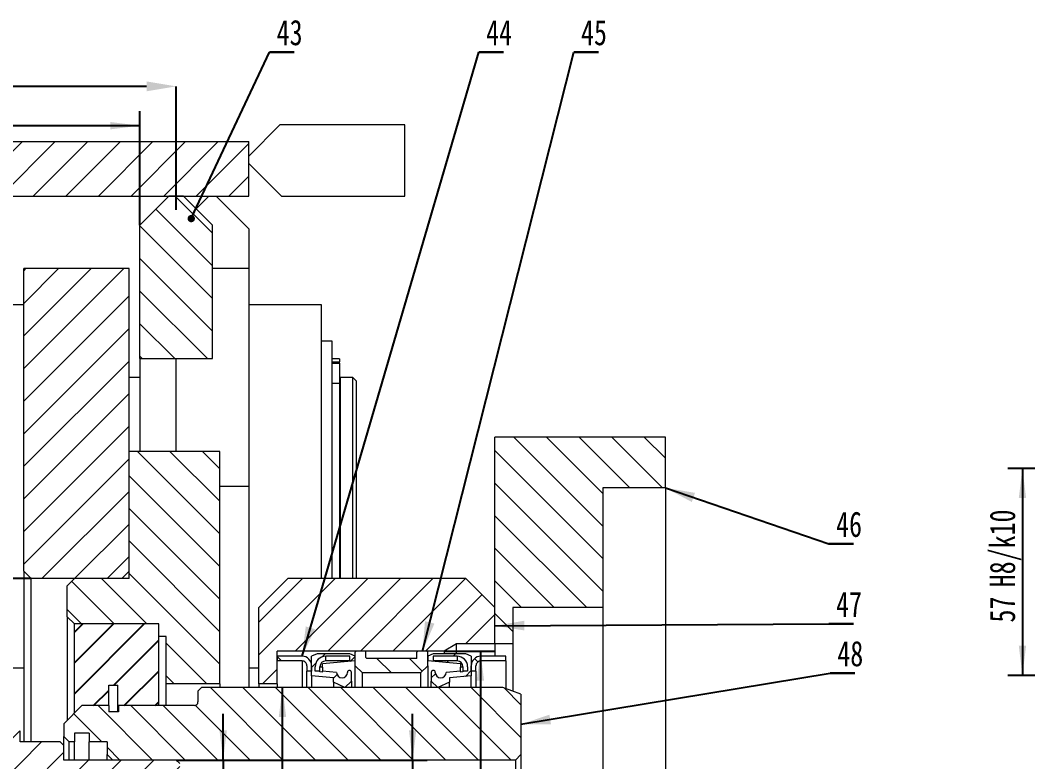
# Model space of a CAD drawing. Header units: millimetres. Extents: x 0 to 1189, y 0 to 841.
# Drawn here: x 727 to 865.9, y 381.5 to 483.7 of the extents above; entities that cross this region are included whole.
import ezdxf

# ---------------------------------------------------------------- set-up
doc = ezdxf.new("R2010")
doc.units = ezdxf.units.MM
doc.header["$PDSIZE"] = -1
doc.layers.add('10', color=7, linetype='Continuous')
doc.styles.add('SLDTEXTSTYLE0', font='hyswlongfangsong.ttf')
doc.styles.get("Standard").update_dxf_attribs({"font": 'hyswlongfangsong.ttf'})
doc.dimstyles.new('SLDDIMSTYLE0', dxfattribs={"dimtxt": 3.5, "dimasz": 4.08, "dimexe": 0, "dimexo": 0.0625, "dimgap": 0.875, "dimtad": 2, "dimlfac": 2, "dimrnd": 1e-09, "dimzin": 12, "dimdsep": 46, "dimtxsty": 'SLDTEXTSTYLE0', "dimsah": 1, "dimcen": 0.09, "dimadec": 0, "dimazin": 3, "dimtfac": 1, "dimtofl": 0, "dimtmove": 0, "dimatfit": 3, "dimfxl": 1, "dimfrac": 2, "dimtolj": 1, "dimtzin": 12, "dimarcsym": 0})
doc.dimstyles.new('SLDDIMSTYLE3', dxfattribs={"dimtxt": 0.18, "dimasz": 4.08, "dimexe": 0, "dimexo": 0.0625, "dimgap": 0, "dimtad": 0, "dimtih": 1, "dimtoh": 1, "dimdec": 0, "dimrnd": 1e-09, "dimzin": 0, "dimdsep": 46, "dimtxsty": 'Standard', "dimsah": 1, "dimcen": 0.09, "dimadec": 0, "dimazin": 0, "dimtfac": 4.08, "dimtdec": 0, "dimtofl": 0, "dimtmove": 0, "dimatfit": 3, "dimfxl": 1, "dimfrac": 2, "dimtolj": 1, "dimtzin": 0, "dimarcsym": 0})
doc.dimstyles.new('SLDDIMSTYLE4', dxfattribs={"dimtxt": 0.18, "dimasz": 1.016, "dimexe": 0, "dimexo": 0.0625, "dimgap": 0, "dimtad": 0, "dimtih": 1, "dimtoh": 1, "dimdec": 0, "dimrnd": 1e-09, "dimzin": 0, "dimdsep": 46, "dimtxsty": 'Standard', "dimblk1": 'DOT', "dimblk2": 'DOT', "dimsah": 1, "dimcen": 0.09, "dimadec": 0, "dimazin": 0, "dimtfac": 1.016, "dimtdec": 0, "dimtofl": 0, "dimtmove": 0, "dimatfit": 3, "dimldrblk": 'DOT', "dimfxl": 1, "dimfrac": 2, "dimtolj": 1, "dimtzin": 0, "dimarcsym": 0})
doc.dimstyles.new('SLDDIMSTYLE6', dxfattribs={"dimtxt": 3.5, "dimasz": 4.08, "dimexe": 0, "dimexo": 0.0625, "dimgap": 0.875, "dimtad": 2, "dimlfac": 2, "dimrnd": 1e-09, "dimzin": 12, "dimdsep": 46, "dimtxsty": 'SLDTEXTSTYLE0', "dimsah": 1, "dimcen": 0.09, "dimadec": 0, "dimazin": 3, "dimtfac": 1, "dimtmove": 0, "dimatfit": 0, "dimfxl": 1, "dimfrac": 2, "dimtolj": 1, "dimarcsym": 0})
doc.dimstyles.new('SLDDIMSTYLE8', dxfattribs={"dimtxt": 3.5, "dimasz": 4.08, "dimexe": 0, "dimexo": 0.0625, "dimgap": 0.875, "dimtad": 2, "dimlfac": 2, "dimrnd": 1e-09, "dimzin": 12, "dimdsep": 46, "dimtxsty": 'SLDTEXTSTYLE0', "dimsah": 1, "dimcen": 0.09, "dimadec": 0, "dimazin": 3, "dimtfac": 1, "dimtofl": 0, "dimtmove": 0, "dimatfit": 3, "dimfxl": 1, "dimfrac": 2, "dimtolj": 1, "dimarcsym": 0})
doc.dimstyles.new('SLDDIMSTYLE9', dxfattribs={"dimtxt": 3.5, "dimasz": 4.08, "dimexe": 0, "dimexo": 0.0625, "dimgap": 0.875, "dimtad": 2, "dimlfac": 2, "dimrnd": 1e-09, "dimzin": 12, "dimdsep": 46, "dimtxsty": 'SLDTEXTSTYLE0', "dimsah": 1, "dimcen": 0.09, "dimadec": 0, "dimazin": 3, "dimtfac": 1, "dimtmove": 0, "dimatfit": 0, "dimfxl": 1, "dimfrac": 2, "dimtolj": 1, "dimarcsym": 0})

# ---------------------------------------------------------------- blocks, each defined once
blk = doc.blocks.new('_D_34')
at = {"layer": '10'}
for p, q in [((686.54, 455.44), (686.54, 471.14)), ((743.54, 455.44), (743.54, 471.14)), ((743.54, 469.14), (686.54, 469.14))]:
    blk.add_line(p, q, dxfattribs=at)
for points in [[(686.54, 469.14), (690.62, 468.63), (690.62, 469.65)], [(743.54, 469.14), (739.46, 469.65), (739.46, 468.63)]]:
    blk.add_solid(points, dxfattribs=at)
at = {"layer": '10', "insert": (713.15, 473.65), "char_height": 3.5, "attachment_point": 1, "style": 'SLDTEXTSTYLE0'}
blk.add_mtext('114', dxfattribs=at)
blk = doc.blocks.new('_D_35')
at = {"layer": '10', "color": 0, "lineweight": -2}
for p, q in [((681.54, 458.25), (681.54, 474.56)), ((744.46, 474.56), (685.62, 474.56)), ((748.54, 457.55), (748.54, 474.56))]:
    blk.add_line(p, q, dxfattribs=at)
at = {"layer": '10', "color": 0}
for points in [[(685.62, 475.24), (685.62, 473.88), (681.54, 474.56)], [(744.46, 475.24), (744.46, 473.88), (748.54, 474.56)]]:
    blk.add_solid(points, dxfattribs=at)
at = {"layer": 'Defpoints', "color": 0}
for p in [(681.54, 474.56), (681.54, 458.19), (748.54, 457.49)]:
    blk.add_point(p, dxfattribs=at)
at = {"layer": '10', "color": 0, "insert": (715.46, 478.93), "char_height": 3.5, "attachment_point": 2, "style": 'SLDTEXTSTYLE0'}
blk.add_mtext('\\A1;134', dxfattribs=at)
blk = doc.blocks.new('_D_38')
at = {"layer": '10'}
for p, q in [((785.44, 396.74), (792.45, 396.74)), ((790.45, 396.74), (790.45, 341.74)), ((785.44, 341.74), (792.45, 341.74))]:
    blk.add_line(p, q, dxfattribs=at)
for points in [[(790.45, 396.74), (789.94, 392.66), (790.96, 392.66)], [(790.45, 341.74), (790.96, 345.82), (789.94, 345.82)]]:
    blk.add_solid(points, dxfattribs=at)
at = {"layer": '10', "char_height": 3.5, "attachment_point": 1, "rotation": 90, "style": 'SLDTEXTSTYLE0'}
for s, insert in [(' H6/h7', (785.94, 368.34)), ('110', (785.94, 363.73)), ('%%c', (785.93, 359.62))]:
    blk.add_mtext(s, dxfattribs=dict(at, insert=insert))
blk = doc.blocks.new('_D_39')
at = {"layer": '10'}
blk.add_line((763.18, 346.74), (763.18, 391.74), dxfattribs=at)
for points in [[(763.18, 391.74), (762.67, 387.66), (763.69, 387.66)], [(763.18, 346.74), (763.69, 350.82), (762.67, 350.82)]]:
    blk.add_solid(points, dxfattribs=at)
at = {"layer": '10', "char_height": 3.5, "attachment_point": 1, "rotation": 90, "style": 'SLDTEXTSTYLE0'}
for s, insert in [(' h6/h7', (758.67, 368.06)), ('90', (758.67, 364.99)), ('%%c', (758.65, 360.88))]:
    blk.add_mtext(s, dxfattribs=dict(at, insert=insert))
blk = doc.blocks.new('_D_40')
at = {"layer": '10'}
for p, q in [((728.54, 406.74), (649.87, 406.74)), ((651.87, 406.74), (651.87, 331.74)), ((728.54, 331.74), (649.87, 331.74))]:
    blk.add_line(p, q, dxfattribs=at)
for points in [[(651.87, 406.74), (651.36, 402.66), (652.38, 402.66)], [(651.87, 331.74), (652.38, 335.82), (651.36, 335.82)]]:
    blk.add_solid(points, dxfattribs=at)
at = {"layer": '10', "char_height": 3.5, "attachment_point": 1, "rotation": 90, "style": 'SLDTEXTSTYLE0'}
for s, insert in [(' H7/m6', (647.36, 368.4)), ('150', (647.36, 363.79)), ('%%c', (647.34, 359.68))]:
    blk.add_mtext(s, dxfattribs=dict(at, insert=insert))
blk = doc.blocks.new('_D_41')
at = {"layer": '10'}
for p, q in [((781.11, 381.74), (781.11, 388.09)), ((748.54, 381.74), (783.11, 381.74)), ((781.11, 381.74), (781.11, 356.74)), ((748.54, 356.74), (783.11, 356.74)), ((781.11, 356.74), (781.11, 350.39))]:
    blk.add_line(p, q, dxfattribs=at)
for points in [[(781.11, 381.74), (781.62, 385.82), (780.61, 385.82)], [(781.11, 356.74), (780.61, 352.66), (781.62, 352.66)]]:
    blk.add_solid(points, dxfattribs=at)
at = {"layer": '10', "char_height": 3.5, "attachment_point": 1, "rotation": 90, "style": 'SLDTEXTSTYLE0'}
for s, insert in [(' H5/h6', (776.6, 367.57)), ('50', (776.6, 364.5)), ('%%c', (776.59, 360.38))]:
    blk.add_mtext(s, dxfattribs=dict(at, insert=insert))
blk = doc.blocks.new('_D_42')
at = {"layer": '10'}
for p, q in [((755.01, 381.74), (755.01, 388.09)), ((755.01, 381.74), (755.01, 356.74)), ((748.54, 356.74), (757.01, 356.74)), ((755.01, 356.74), (755.01, 350.39))]:
    blk.add_line(p, q, dxfattribs=at)
for points in [[(755.01, 381.74), (755.52, 385.82), (754.5, 385.82)], [(755.01, 356.74), (754.5, 352.66), (755.52, 352.66)]]:
    blk.add_solid(points, dxfattribs=at)
at = {"layer": '10', "char_height": 3.5, "attachment_point": 1, "rotation": 90, "style": 'SLDTEXTSTYLE0'}
for s, insert in [(' H5/h6', (750.5, 367.88)), ('50', (750.5, 364.8)), ('%%c', (750.48, 360.69))]:
    blk.add_mtext(s, dxfattribs=dict(at, insert=insert))
blk = doc.blocks.new('SW_NOTE_48')
at = {"layer": '10', "color": 0}
for p, q in [((0, 0), (3.4, 0)), ((3.4, 0), (0, 0)), ((0, 0), (3.4, 0)), ((3.4, 0), (0, 0)), ((0, 0), (3.4, 0)), ((3.4, 0), (0, 0))]:
    blk.add_line(p, q, dxfattribs=at)
at = {"layer": '10', "color": 0, "insert": (2.79, 4.44), "char_height": 3.5, "attachment_point": 2, "style": 'SLDTEXTSTYLE0'}
blk.add_mtext('43', dxfattribs=at)
blk = doc.blocks.new('_DOT')
at = {"color": 0, "linetype": 'ByBlock', "lineweight": -2}
blk.add_line((-0.5, 0), (-1, 0), dxfattribs=at)
at = {"color": 0, "linetype": 'ByBlock', "const_width": 0.5}
blk.add_lwpolyline([(-0.25, 0, 1), (0.25, 0, 1)], format="xyb", close=True, dxfattribs=at)
blk = doc.blocks.new('SW_NOTE_49')
at = {"layer": '10', "color": 0}
for p, q in [((0, 0), (3.4, 0)), ((3.4, 0), (0, 0)), ((0, 0), (3.4, 0)), ((3.4, 0), (0, 0)), ((0, 0), (3.4, 0)), ((3.4, 0), (0, 0))]:
    blk.add_line(p, q, dxfattribs=at)
at = {"layer": '10', "color": 0, "insert": (2.79, 4.44), "char_height": 3.5, "attachment_point": 2, "style": 'SLDTEXTSTYLE0'}
blk.add_mtext('46', dxfattribs=at)
blk = doc.blocks.new('SW_NOTE_50')
at = {"layer": '10', "color": 0}
for p, q in [((0, 0), (3.4, 0)), ((3.4, 0), (0, 0)), ((0, 0), (3.4, 0)), ((3.4, 0), (0, 0)), ((0, 0), (3.4, 0)), ((3.4, 0), (0, 0))]:
    blk.add_line(p, q, dxfattribs=at)
at = {"layer": '10', "color": 0, "insert": (2.79, 4.44), "char_height": 3.5, "attachment_point": 2, "style": 'SLDTEXTSTYLE0'}
blk.add_mtext('47', dxfattribs=at)
blk = doc.blocks.new('SW_NOTE_51')
at = {"layer": '10', "color": 0}
for p, q in [((0, 0), (3.4, 0)), ((3.4, 0), (0, 0)), ((0, 0), (3.4, 0)), ((3.4, 0), (0, 0)), ((0, 0), (3.4, 0)), ((3.4, 0), (0, 0))]:
    blk.add_line(p, q, dxfattribs=at)
at = {"layer": '10', "color": 0, "insert": (2.79, 4.44), "char_height": 3.5, "attachment_point": 2, "style": 'SLDTEXTSTYLE0'}
blk.add_mtext('48', dxfattribs=at)
blk = doc.blocks.new('SW_NOTE_57')
at = {"layer": '10', "color": 0}
for p, q in [((0, 0), (3.4, 0)), ((3.4, 0), (0, 0)), ((0, 0), (3.4, 0)), ((3.4, 0), (0, 0)), ((0, 0), (3.4, 0)), ((3.4, 0), (0, 0))]:
    blk.add_line(p, q, dxfattribs=at)
at = {"layer": '10', "color": 0, "insert": (2.79, 4.44), "char_height": 3.5, "attachment_point": 2, "style": 'SLDTEXTSTYLE0'}
blk.add_mtext('45', dxfattribs=at)
blk = doc.blocks.new('SW_NOTE_58')
at = {"layer": '10', "color": 0}
for p, q in [((0, 0), (3.4, 0)), ((3.4, 0), (0, 0)), ((0, 0), (3.4, 0)), ((3.4, 0), (0, 0)), ((0, 0), (3.4, 0)), ((3.4, 0), (0, 0))]:
    blk.add_line(p, q, dxfattribs=at)
at = {"layer": '10', "color": 0, "insert": (2.79, 4.44), "char_height": 3.5, "attachment_point": 2, "style": 'SLDTEXTSTYLE0'}
blk.add_mtext('44', dxfattribs=at)
blk = doc.blocks.new('_D_49')
at = {"layer": '10'}
for p, q in [((870.26, 421.91), (863.13, 421.91)), ((865.13, 421.91), (865.13, 393.41)), ((870.36, 393.41), (863.13, 393.41))]:
    blk.add_line(p, q, dxfattribs=at)
for points in [[(865.13, 421.91), (864.63, 417.83), (865.64, 417.83)], [(865.13, 393.41), (865.64, 397.49), (864.63, 397.49)]]:
    blk.add_solid(points, dxfattribs=at)
at = {"layer": '10', "char_height": 3.5, "attachment_point": 1, "rotation": 90, "style": 'SLDTEXTSTYLE0'}
for s, insert in [(' H8/k10', (860.62, 403.76)), ('57', (860.62, 400.69))]:
    blk.add_mtext(s, dxfattribs=dict(at, insert=insert))

msp = doc.modelspace()

# ---------------------------------------------------------------- hatches: boundary and pattern name
at = {"linetype": 'Continuous', "lineweight": 0}
h = msp.add_hatch(dxfattribs=at)
h.set_pattern_fill('ANSI31', style=0)
h.paths.add_polyline_path([(671.5391, 466.9445), (671.5391, 459.4445), (758.5391, 459.4445), (758.5391, 466.9445)], flags=0)
h = msp.add_hatch(dxfattribs=at)
h.set_pattern_fill('ANSI31', angle=90, style=0)
h.paths.add_polyline_path([(753.5391, 455.4445), (749.5391, 459.4445), (747.5391, 459.4445), (743.5391, 455.4445), (743.5391, 437.0445), (753.5391, 437.0445)], flags=0)
h = msp.add_hatch(dxfattribs=at)
h.set_pattern_fill('ANSI31', style=0)
h.paths.add_polyline_path([(727.5391, 407.7443), (728.5389, 406.7445), (741.0392, 406.7445), (742.0391, 407.7443), (742.0391, 449.4445), (727.5391, 449.4445)], flags=0)
h = msp.add_hatch(dxfattribs=at)
h.set_pattern_fill('ANSI31', angle=90, style=0)
h.paths.add_polyline_path([(807.3391, 402.7445), (807.3391, 419.2445), (815.9391, 419.2445), (815.9391, 426.2445), (792.4391, 426.2445), (792.4391, 397.7445), (794.9391, 397.7445), (794.9391, 402.7445)], flags=0)
h = msp.add_hatch(dxfattribs=at)
h.set_pattern_fill('ANSI31', angle=90, style=0)
h.paths.add_polyline_path([(733.5391, 401.4945), (734.5391, 400.4945), (746.1391, 400.4945), (746.1391, 398.7445), (747.1391, 398.7445), (747.1391, 392.2445), (754.5391, 392.2445), (754.5391, 424.2445), (742.0391, 424.2445), (742.0391, 406.7445), (734.5391, 406.7445), (733.5391, 405.7445)], flags=0)
h = msp.add_hatch(dxfattribs=at)
h.set_pattern_fill('ANSI31', style=0)
h.paths.add_polyline_path([(762.4391, 396.7445), (785.4391, 396.7445), (787.1711, 397.7445), (792.4391, 397.7445), (792.4391, 402.7445), (788.4391, 406.7445), (763.9391, 406.7445), (759.9391, 402.7445), (759.9391, 392.2445), (762.4391, 392.2445)], flags=0)
h = msp.add_hatch()
h.set_pattern_fill('_USER', color=256, scale=3, angle=45, style=0, pattern_type=0)
h.set_pattern_definition([(45, (0, 0), (-2.12132, 2.12132), [])])
h.paths.add_polyline_path([(746.1391, 349.2445), (740.4891, 349.2445), (740.4891, 346.6195), (739.2391, 346.6195), (739.2391, 349.2445), (735.5391, 349.2445), (734.5391, 350.2445), (734.5391, 337.9945), (746.1391, 337.9945), (746.1391, 339.7445)])
h.paths.add_polyline_path([(746.1391, 398.7445), (746.1391, 400.4945), (734.5391, 400.4945), (734.5391, 388.2445), (735.5391, 389.2445), (739.2391, 389.2445), (739.2391, 392.0539), (740.4891, 392.0539), (740.4891, 389.2445), (746.1391, 389.2445)])
h = msp.add_hatch(dxfattribs=at)
h.set_pattern_fill('ANSI31', angle=90, style=0)
edge = h.paths.add_edge_path(flags=0)
edge.add_arc((765.8891, 394.7445), 0.65, -0.000049, 90, ccw=False)
edge.add_line((766.5391, 394.7445), (766.5391, 393.9945))
edge.add_line((766.5391, 393.9945), (767.1891, 393.9945))
edge.add_line((767.1891, 393.9945), (767.1891, 394.7445))
edge.add_arc((765.8891, 394.7445), 1.3, 0, 90)
edge.add_line((765.8891, 396.0445), (762.4391, 396.0445))
edge.add_line((762.4391, 396.0445), (762.4391, 395.3945))
edge.add_line((762.4391, 395.3945), (765.8891, 395.3945))
h = msp.add_hatch(dxfattribs=at)
h.set_pattern_fill('ANSI31', style=0)
edge = h.paths.add_edge_path(flags=0)
edge.add_arc((769.1391, 394.5945), 1.45, 90, 180, ccw=False)
edge.add_line((769.1391, 396.0445), (772.4391, 396.0445))
edge.add_line((772.4391, 396.0445), (772.4391, 395.3945))
edge.add_line((772.4391, 395.3945), (769.1391, 395.3945))
edge.add_arc((769.1391, 394.5945), 0.8, 90, 180)
edge.add_line((768.3391, 394.5945), (768.3391, 394.5245))
edge.add_line((768.3391, 394.5245), (768.6891, 394.5551))
edge.add_line((768.6891, 394.5551), (768.6891, 395.0008))
edge.add_line((768.6891, 395.0008), (773.1891, 395.3945))
edge.add_line((773.1891, 395.3945), (773.1891, 396.0445))
edge.add_line((773.1891, 396.0445), (772.4391, 396.3942))
edge.add_line((772.4391, 396.3942), (767.9391, 396.3942))
edge.add_line((767.9391, 396.3942), (767.1891, 396.0445))
edge.add_line((767.1891, 396.0445), (767.1891, 393.3364))
edge.add_line((767.1891, 393.3364), (770.1891, 393.0739))
edge.add_line((770.1891, 393.0739), (770.1891, 392.47))
edge.add_line((770.1891, 392.47), (771.7891, 391.7239))
edge.add_line((771.7891, 391.7239), (772.6891, 392.6239))
edge.add_line((772.6891, 392.6239), (772.6891, 393.8239))
edge.add_arc((772.4141, 393.8239), 0.275, 0, 180)
edge.add_arc((771.3891, 393.8239), 0.75, 180, 360, ccw=False)
edge.add_line((770.6391, 393.8239), (768.6891, 393.9945))
edge.add_line((768.6891, 393.9945), (768.6891, 393.8439))
edge.add_line((768.6891, 393.8439), (768.3391, 393.8745))
edge.add_line((768.3391, 393.8745), (768.3391, 393.9945))
edge.add_line((768.3391, 393.9945), (767.6891, 393.9945))
edge.add_line((767.6891, 393.9945), (767.6891, 394.5945))
h = msp.add_hatch(dxfattribs=at)
h.set_pattern_fill('ANSI31', angle=90, style=0)
h.paths.add_polyline_path([(781.6891, 396.6195), (781.6891, 395.7445), (774.8141, 395.7445), (774.6891, 395.8695), (774.6891, 396.7445), (773.3141, 396.7445), (773.1891, 396.6195), (773.1891, 394.7445), (774.1891, 393.7445), (782.1891, 393.7445), (783.1891, 394.7445), (783.1891, 396.6195), (783.0641, 396.7445), (781.8141, 396.7445)], flags=0)
h = msp.add_hatch(dxfattribs=at)
h.set_pattern_fill('ANSI31', style=0)
edge = h.paths.add_edge_path(flags=0)
edge.add_arc((787.2391, 394.5945), 1.45, 0, 90, ccw=False)
edge.add_line((788.6891, 394.5945), (788.6891, 393.9945))
edge.add_line((788.6891, 393.9945), (788.0391, 393.9945))
edge.add_line((788.0391, 393.9945), (788.0391, 393.8745))
edge.add_line((788.0391, 393.8745), (787.6891, 393.8439))
edge.add_line((787.6891, 393.8439), (787.6891, 393.9945))
edge.add_line((787.6891, 393.9945), (785.7391, 393.8239))
edge.add_arc((784.9891, 393.8239), 0.75, 180, 360, ccw=False)
edge.add_spline(control_points=[(784.2391, 393.8239), (784.2391, 393.8547), (784.2338, 393.8859), (784.2236, 393.9149), (784.2134, 393.944), (784.1981, 393.9716), (784.1788, 393.9957), (784.1596, 394.0197), (784.136, 394.0408), (784.1099, 394.0571), (784.0838, 394.0734), (784.0545, 394.0854), (784.0245, 394.0922), (783.9944, 394.0989), (783.9628, 394.1006), (783.9322, 394.097), (783.9017, 394.0935), (783.8713, 394.0846), (783.8436, 394.0711), (783.816, 394.0576), (783.7902, 394.0392), (783.7686, 394.0173), (783.7469, 393.9954), (783.7288, 393.9695), (783.7156, 393.9417), (783.7024, 393.9139), (783.6938, 393.8834), (783.6906, 393.8528), (783.6896, 393.8432), (783.6891, 393.8335), (783.6891, 393.8239)], knot_values=[0, 0, 0, 0, 0.00018467, 0.00018467, 0.00018467, 0.00036935, 0.00036935, 0.00036935, 0.00055402, 0.00055402, 0.00055402, 0.0007387, 0.0007387, 0.0007387, 0.00092337, 0.00092337, 0.00092337, 0.00110805, 0.00110805, 0.00110805, 0.00129272, 0.00129272, 0.00129272, 0.00147739, 0.00147739, 0.00147739, 0.00166207, 0.00166207, 0.00166207, 0.0017192, 0.0017192, 0.0017192, 0.0017192], weights=[1, 1, 1, 1, 1, 1, 1, 1, 1, 1, 1, 1, 1, 1, 1, 1, 1, 1, 1, 1, 1, 1, 1, 1, 1, 1, 1, 1, 1, 1, 1], degree=3, periodic=0)
edge.add_line((783.6891, 393.8239), (783.6891, 392.6239))
edge.add_line((783.6891, 392.6239), (784.5891, 391.7239))
edge.add_line((784.5891, 391.7239), (786.1891, 392.47))
edge.add_line((786.1891, 392.47), (786.1891, 393.0739))
edge.add_line((786.1891, 393.0739), (789.1891, 393.3364))
edge.add_line((789.1891, 393.3364), (789.1891, 396.0445))
edge.add_line((789.1891, 396.0445), (788.4391, 396.3942))
edge.add_line((788.4391, 396.3942), (783.9391, 396.3942))
edge.add_line((783.9391, 396.3942), (783.1891, 396.0445))
edge.add_line((783.1891, 396.0445), (783.1891, 395.3945))
edge.add_line((783.1891, 395.3945), (787.6891, 395.0008))
edge.add_line((787.6891, 395.0008), (787.6891, 394.5551))
edge.add_line((787.6891, 394.5551), (788.0391, 394.5245))
edge.add_line((788.0391, 394.5245), (788.0391, 394.5945))
edge.add_arc((787.2391, 394.5945), 0.8, 0, 90)
edge.add_line((787.2391, 395.3945), (783.9391, 395.3945))
edge.add_line((783.9391, 395.3945), (783.9391, 396.0445))
edge.add_line((783.9391, 396.0445), (787.2391, 396.0445))
h = msp.add_hatch(dxfattribs=at)
h.set_pattern_fill('ANSI31', angle=90, style=0)
edge = h.paths.add_edge_path(flags=0)
edge.add_line((789.1891, 393.9945), (789.8391, 393.9945))
edge.add_line((789.8391, 393.9945), (789.8391, 394.7445))
edge.add_arc((790.4891, 394.7445), 0.65, 90, 180.000177, ccw=False)
edge.add_line((790.4891, 395.3945), (793.9391, 395.3945))
edge.add_line((793.9391, 395.3945), (793.9391, 396.0445))
edge.add_line((793.9391, 396.0445), (790.4891, 396.0445))
edge.add_arc((790.4891, 394.7445), 1.3, 90, 180)
edge.add_line((789.1891, 394.7445), (789.1891, 393.9945))
h = msp.add_hatch(dxfattribs=at)
h.set_pattern_fill('ANSI31', style=0)
edge = h.paths.add_edge_path(flags=0)
edge.add_line((749.0391, 375.5695), (749.0391, 381.2445))
edge.add_line((749.0391, 381.2445), (748.5391, 381.7445))
edge.add_line((748.5391, 381.7445), (733.0391, 381.7445))
edge.add_line((733.0391, 381.7445), (733.0391, 383.7445))
edge.add_line((733.0391, 383.7445), (732.5391, 384.2445))
edge.add_line((732.5391, 384.2445), (727.0391, 384.2445))
edge.add_line((727.0391, 384.2445), (727.0391, 385.7445))
edge.add_arc((727.0391, 388.2445), 2.5, 179.999915, 270, ccw=False)
edge.add_line((724.5391, 388.2445), (724.5391, 392.3065))
edge.add_line((724.5391, 392.3065), (701.0391, 392.3065))
edge.add_line((701.0391, 392.3065), (701.0391, 390.9945))
edge.add_arc((700.5391, 390.9945), 0.5, 270, 359.99993, ccw=False)
edge.add_line((700.5391, 390.4945), (691.0391, 390.4945))
edge.add_line((691.0391, 390.4945), (690.5391, 389.9945))
edge.add_line((690.5391, 389.9945), (690.5391, 375.5695))
edge.add_line((690.5391, 375.5695), (691.0361, 374.7087))
edge.add_line((691.0361, 374.7087), (693.1391, 373.4945))
edge.add_line((693.1391, 373.4945), (696.5391, 373.4945))
edge.add_line((696.5391, 373.4945), (697.3303, 372.7032))
edge.add_line((697.3303, 372.7032), (710.3303, 372.7032))
edge.add_line((710.3303, 372.7032), (712.3272, 369.2445))
edge.add_line((712.3272, 369.2445), (710.3303, 365.7857))
edge.add_line((710.3303, 365.7857), (697.3303, 365.7857))
edge.add_line((697.3303, 365.7857), (696.5391, 364.9945))
edge.add_line((696.5391, 364.9945), (693.1391, 364.9945))
edge.add_line((693.1391, 364.9945), (691.0361, 363.7803))
edge.add_line((691.0361, 363.7803), (690.5391, 362.9195))
edge.add_line((690.5391, 362.9195), (690.5391, 348.4945))
edge.add_line((690.5391, 348.4945), (691.0391, 347.9945))
edge.add_line((691.0391, 347.9945), (700.5391, 347.9945))
edge.add_arc((700.5391, 347.4945), 0.5, 0, 90, ccw=False)
edge.add_line((701.0391, 347.4945), (701.0391, 346.1825))
edge.add_line((701.0391, 346.1825), (724.5391, 346.1825))
edge.add_line((724.5391, 346.1825), (724.5391, 350.2445))
edge.add_arc((727.0391, 350.2445), 2.5, 90, 180, ccw=False)
edge.add_line((727.0391, 352.7445), (727.0391, 354.2445))
edge.add_line((727.0391, 354.2445), (732.5391, 354.2445))
edge.add_line((732.5391, 354.2445), (733.0391, 354.7445))
edge.add_line((733.0391, 354.7445), (733.0391, 356.7445))
edge.add_line((733.0391, 356.7445), (748.5391, 356.7445))
edge.add_line((748.5391, 356.7445), (749.0391, 357.2445))
edge.add_line((749.0391, 357.2445), (749.0391, 362.9195))
edge.add_line((749.0391, 362.9195), (748.5421, 363.7803))
edge.add_line((748.5421, 363.7803), (746.4391, 364.9945))
edge.add_line((746.4391, 364.9945), (743.0391, 364.9945))
edge.add_line((743.0391, 364.9945), (742.2478, 365.7857))
edge.add_line((742.2478, 365.7857), (729.2478, 365.7857))
edge.add_line((729.2478, 365.7857), (727.2509, 369.2445))
edge.add_line((727.2509, 369.2445), (729.2478, 372.7032))
edge.add_line((729.2478, 372.7032), (742.2478, 372.7032))
edge.add_line((742.2478, 372.7032), (743.0391, 373.4945))
edge.add_line((743.0391, 373.4945), (746.4391, 373.4945))
edge.add_line((746.4391, 373.4945), (748.5421, 374.7087))
edge.add_line((748.5421, 374.7087), (749.0391, 375.5695))
h = msp.add_hatch(dxfattribs=at)
h.set_pattern_fill('ANSI31', angle=90, style=0)
edge = h.paths.add_edge_path(flags=0)
edge.add_line((739.2391, 388.3695), (739.2391, 389.2445))
edge.add_line((739.2391, 389.2445), (735.5391, 389.2445))
edge.add_line((735.5391, 389.2445), (733.0391, 386.7445))
edge.add_line((733.0391, 386.7445), (733.0391, 384.9945))
edge.add_line((733.0391, 384.9945), (733.7891, 384.2445))
edge.add_line((733.7891, 384.2445), (734.5391, 384.2445))
edge.add_line((734.5391, 384.2445), (734.5391, 385.4445))
edge.add_line((734.5391, 385.4445), (736.5391, 385.4445))
edge.add_line((736.5391, 385.4445), (736.5391, 384.2445))
edge.add_line((736.5391, 384.2445), (739.0391, 384.2445))
edge.add_line((739.0391, 384.2445), (739.0391, 382.4945))
edge.add_line((739.0391, 382.4945), (739.7891, 381.7445))
edge.add_line((739.7891, 381.7445), (795.2891, 381.7445))
edge.add_line((795.2891, 381.7445), (796.0391, 382.4945))
edge.add_line((796.0391, 382.4945), (796.0391, 390.8346))
edge.add_line((796.0391, 390.8346), (793.5391, 391.7445))
edge.add_line((793.5391, 391.7445), (752.0391, 391.7445))
edge.add_line((752.0391, 391.7445), (751.5391, 391.2445))
edge.add_line((751.5391, 391.2445), (751.5391, 389.7445))
edge.add_arc((751.0391, 389.7445), 0.5, 270, 359.99791, ccw=False)
edge.add_line((751.0391, 389.2445), (740.5891, 389.2445))
edge.add_line((740.5891, 389.2445), (740.5891, 388.3695))
edge.add_line((740.5891, 388.3695), (739.2391, 388.3695))

# ---------------------------------------------------------------- linework, layer by layer
at = {"color": 7, "linetype": 'Continuous', "lineweight": 15}
for p, q in [((758.5391, 464.9445), (762.8391, 469.2445)), ((780.0391, 469.2445), (762.8391, 469.2445)), ((780.0391, 459.4445), (780.0391, 469.2445)), ((671.5391, 466.9445), (758.5391, 466.9445)), ((758.5391, 459.4445), (758.5391, 466.9445)), ((758.5391, 463.9445), (763.0391, 459.4445)), ((671.5391, 459.4445), (758.5391, 459.4445)), ((747.5391, 459.4445), (743.5391, 455.4445)), ((749.5391, 459.4445), (747.5391, 459.4445)), ((753.5391, 455.4445), (749.5391, 459.4445)), ((753.0391, 459.4445), (751.2891, 457.6945)), ((754.0391, 459.4445), (758.5391, 454.9445)), ((763.0391, 459.4445), (780.0391, 459.4445)), ((743.5391, 437.0445), (743.5391, 455.4445)), ((753.5391, 437.0445), (753.5391, 455.4445)), ((758.5391, 454.9445), (758.5391, 449.4445)), ((727.5391, 407.7443), (727.5391, 449.4445)), ((742.0391, 449.4445), (727.5391, 449.4445)), ((742.0391, 407.7443), (742.0391, 449.4445)), ((758.5391, 449.4445), (753.5391, 449.4445)), ((758.5391, 449.4445), (758.5391, 419.4445)), ((727.5391, 444.4445), (702.5391, 444.4445)), ((768.5391, 444.4445), (758.5391, 444.4445)), ((768.5391, 406.7445), (768.5391, 444.4445)), ((770.0391, 439.4445), (768.5391, 439.4445)), ((770.0391, 406.7445), (770.0391, 439.4445)), ((743.5391, 437.0445), (753.5391, 437.0445)), ((743.5391, 437.0445), (743.5391, 424.2445)), ((748.5391, 424.2445), (748.5391, 437.0445)), ((771.0391, 437.0143), (770.0391, 437.0143)), ((770.0391, 436.5864), (771.0391, 436.5864)), ((770.0391, 436.4093), (771.0391, 436.4093)), ((771.0391, 437.0143), (771.0391, 436.5864)), ((771.0391, 436.4093), (771.0391, 436.5864)), ((771.0391, 436.4093), (771.0391, 433.6123)), ((743.5391, 434.4445), (742.0391, 434.4445)), ((771.0391, 433.6123), (770.0391, 433.6123)), ((771.1391, 433.6945), (771.0391, 433.6945)), ((771.0391, 433.6123), (771.0391, 406.7445)), ((772.889, 434.4445), (771.1391, 434.4445)), ((771.1391, 434.4445), (771.1391, 406.7445)), ((773.3891, 433.9444), (772.889, 434.4445)), ((772.889, 406.7445), (772.889, 434.4445)), ((773.3891, 406.7445), (773.3891, 433.9444)), ((815.9391, 426.2445), (792.4391, 426.2445)), ((792.4391, 397.7445), (792.4391, 426.2445)), ((815.9391, 419.2445), (815.9391, 426.2445)), ((754.5391, 424.2445), (742.0391, 424.2445)), ((742.0391, 406.7445), (742.0391, 424.2445)), ((754.5391, 392.2445), (754.5391, 424.2445)), ((758.5391, 419.4445), (758.5391, 391.7445)), ((815.9391, 419.2445), (807.3391, 419.2445)), ((807.3391, 419.2445), (807.3391, 402.7445)), ((815.9391, 419.2445), (815.9391, 319.2445)), ((728.5389, 406.7445), (727.5391, 407.7443)), ((727.5391, 407.7443), (727.5391, 384.2445)), ((742.0391, 407.7443), (741.0392, 406.7445)), ((728.5389, 384.2445), (728.5389, 406.7445)), ((741.0392, 406.7445), (728.5389, 406.7445)), ((734.5391, 406.7445), (733.5391, 405.7445)), ((733.5391, 401.4945), (733.5391, 405.7445)), ((742.0391, 406.7445), (734.5391, 406.7445)), ((763.9391, 406.7445), (759.9391, 402.7445)), ((788.4391, 406.7445), (763.9391, 406.7445)), ((792.4391, 402.7445), (788.4391, 406.7445)), ((759.9391, 392.2445), (759.9391, 402.7445)), ((792.4391, 397.7445), (792.4391, 402.7445)), ((807.3391, 402.7445), (794.9391, 402.7445)), ((794.9391, 402.7445), (794.9391, 397.7445)), ((807.3391, 402.7445), (807.3391, 335.7445)), ((734.5391, 400.4945), (733.5391, 401.4945)), ((733.5391, 401.4945), (733.5391, 387.2445)), ((734.5391, 388.2445), (734.5391, 400.4945)), ((746.1391, 400.4945), (734.5391, 400.4945)), ((746.1391, 398.7445), (746.1391, 400.4945)), ((746.1391, 389.2445), (746.1391, 398.7445)), ((747.1391, 398.7445), (746.1391, 398.7445)), ((747.1391, 392.2445), (747.1391, 398.7445)), ((787.1711, 397.7445), (785.4391, 396.7445)), ((787.1711, 396.3942), (787.1711, 397.7445)), ((792.4391, 397.7445), (787.1711, 397.7445)), ((794.9391, 397.7445), (792.4391, 397.7445)), ((792.4391, 397.7445), (792.4391, 396.0445)), ((794.9391, 397.7445), (794.9391, 391.2349)), ((785.4391, 396.7445), (762.4391, 396.7445)), ((762.4391, 392.2445), (762.4391, 396.7445)), ((765.8891, 396.0445), (762.4391, 396.0445)), ((762.4391, 396.0445), (762.4391, 395.3945)), ((767.9391, 396.3942), (767.1891, 396.0445)), ((767.1891, 393.3364), (767.1891, 396.0445)), ((772.4391, 396.3942), (767.9391, 396.3942)), ((772.4391, 396.0445), (769.1391, 396.0445)), ((773.1891, 396.0445), (772.4391, 396.3942)), ((772.4391, 395.3945), (772.4391, 396.0445)), ((773.3141, 396.7445), (773.1891, 396.6195)), ((773.1891, 394.7445), (773.1891, 396.6195)), ((773.1891, 395.3945), (773.1891, 396.0445)), ((774.6891, 396.7445), (773.3141, 396.7445)), ((774.6891, 395.8695), (774.6891, 396.7445)), ((774.8141, 395.7445), (774.6891, 395.8695)), ((781.6891, 395.7445), (774.8141, 395.7445)), ((781.8141, 396.7445), (781.6891, 396.6195)), ((781.6891, 395.7445), (781.6891, 396.6195)), ((783.0641, 396.7445), (781.8141, 396.7445)), ((783.1891, 396.6195), (783.0641, 396.7445)), ((783.1891, 394.7445), (783.1891, 396.6195)), ((783.9391, 396.3942), (783.1891, 396.0445)), ((783.1891, 396.0445), (783.1891, 395.3945)), ((788.4391, 396.3942), (783.9391, 396.3942)), ((787.2391, 396.0445), (783.9391, 396.0445)), ((783.9391, 396.0445), (783.9391, 395.3945)), ((785.4391, 396.7445), (785.4391, 396.3942)), ((789.1891, 396.0445), (788.4391, 396.3942)), ((789.1891, 396.0445), (789.1891, 393.3364)), ((793.9391, 396.0445), (790.4891, 396.0445)), ((793.9391, 395.3945), (793.9391, 396.0445)), ((724.5391, 394.4445), (727.5391, 394.4445)), ((758.5391, 394.4445), (759.9391, 394.4445)), ((765.8891, 395.3945), (762.4391, 395.3945)), ((766.5391, 394.7445), (766.5391, 393.9945)), ((767.1891, 394.7445), (767.1891, 393.9945)), ((767.6891, 393.9945), (767.6891, 394.5945)), ((768.3391, 394.5245), (768.3391, 394.5945)), ((768.6891, 394.5551), (768.3391, 394.5245)), ((768.3391, 393.9945), (768.3391, 394.5245)), ((773.1891, 395.3945), (768.6891, 395.0008)), ((768.6891, 394.5551), (768.6891, 395.0008)), ((768.6891, 394.5551), (768.6891, 393.9945)), ((772.4391, 395.3945), (769.1391, 395.3945)), ((774.1891, 393.7445), (773.1891, 394.7445)), ((773.1891, 391.7445), (773.1891, 394.7445)), ((783.1891, 394.7445), (782.1891, 393.7445)), ((787.6891, 395.0008), (783.1891, 395.3945)), ((783.1891, 394.7445), (783.1891, 391.7445)), ((787.2391, 395.3945), (783.9391, 395.3945)), ((787.6891, 395.0008), (787.6891, 394.5551)), ((788.0391, 394.5245), (787.6891, 394.5551)), ((787.6891, 393.9945), (787.6891, 394.5551)), ((788.0391, 394.5945), (788.0391, 394.5245)), ((788.0391, 394.5245), (788.0391, 393.9945)), ((788.6891, 394.5945), (788.6891, 393.9945)), ((789.1891, 393.9945), (789.1891, 394.7444)), ((789.8391, 393.9945), (789.8391, 394.7445)), ((793.9391, 395.3945), (790.4891, 395.3945)), ((793.9391, 395.3945), (793.9391, 391.5989)), ((767.1891, 393.9945), (766.5391, 393.9945)), ((766.5391, 391.7445), (766.5391, 393.9945)), ((770.1891, 393.0739), (767.1891, 393.3364)), ((767.1891, 393.3364), (767.1891, 391.7445)), ((768.3391, 393.9945), (767.6891, 393.9945)), ((768.3391, 393.8745), (768.3391, 393.9945)), ((768.6891, 393.8439), (768.3391, 393.8745)), ((768.6891, 393.8439), (768.6891, 393.9945)), ((770.6391, 393.8239), (768.6891, 393.9945)), ((770.1891, 392.47), (770.1891, 393.0739)), ((772.6891, 392.6239), (772.6891, 393.8239)), ((774.1891, 391.7445), (774.1891, 393.7445)), ((782.1891, 393.7445), (774.1891, 393.7445)), ((782.1891, 393.7445), (782.1891, 391.7445)), ((783.6891, 393.8239), (783.6891, 392.6239)), ((787.6891, 393.9945), (785.7391, 393.8239)), ((789.1891, 393.3364), (786.1891, 393.0739)), ((786.1891, 393.0739), (786.1891, 392.47)), ((787.6891, 393.9945), (787.6891, 393.8439)), ((788.0391, 393.8745), (787.6891, 393.8439)), ((788.0391, 393.9945), (788.0391, 393.8745)), ((788.6891, 393.9945), (788.0391, 393.9945)), ((789.8391, 393.9945), (789.1891, 393.9945)), ((789.1891, 391.7445), (789.1891, 393.3364)), ((789.8391, 393.9945), (789.8391, 391.7445)), ((739.2391, 392.0539), (740.4891, 392.0539)), ((739.2391, 389.2445), (739.2391, 392.0539)), ((740.4891, 388.3695), (740.4891, 392.0539)), ((747.1391, 389.2445), (747.1391, 392.2445)), ((754.5391, 392.2445), (747.1391, 392.2445)), ((752.0391, 391.7445), (751.5391, 391.2445)), ((793.5391, 391.7445), (752.0391, 391.7445)), ((754.5391, 392.2445), (754.5391, 391.7445)), ((762.4391, 392.2445), (759.9391, 392.2445)), ((759.9391, 392.2445), (759.9391, 391.7445)), ((762.4391, 392.2445), (762.4391, 391.7445)), ((771.7891, 391.7239), (770.1891, 392.47)), ((770.1891, 392.47), (770.1891, 391.7445)), ((772.6891, 392.6239), (771.7891, 391.7239)), ((772.6891, 392.6239), (772.6891, 391.7445)), ((784.5891, 391.7239), (783.6891, 392.6239)), ((783.6891, 391.7445), (783.6891, 392.6239)), ((786.1891, 392.47), (784.5891, 391.7239)), ((786.1891, 391.7445), (786.1891, 392.47)), ((796.0391, 390.8346), (793.5391, 391.7445)), ((751.5391, 391.2445), (751.5391, 389.7445)), ((796.0391, 390.8346), (796.0391, 382.4945)), ((735.5391, 389.2445), (733.0391, 386.7445)), ((739.2391, 389.2445), (735.5391, 389.2445)), ((739.2391, 389.2445), (739.2391, 388.3695)), ((751.0391, 389.2445), (740.5891, 389.2445)), ((740.5891, 389.2445), (740.5891, 388.3695)), ((740.5891, 388.3695), (739.2391, 388.3695)), ((733.0391, 386.7445), (733.0391, 384.9945)), ((727.0391, 384.2445), (727.0391, 385.7445)), ((733.7891, 384.2445), (733.0391, 384.9945)), ((733.0391, 383.7445), (733.0391, 384.9945)), ((736.5391, 385.4445), (734.5391, 385.4445)), ((734.5391, 385.4445), (734.5391, 384.2445)), ((736.5391, 385.4445), (736.5391, 384.2445)), ((732.5391, 384.2445), (727.0391, 384.2445)), ((733.0391, 383.7445), (732.5391, 384.2445)), ((733.0391, 381.7445), (733.0391, 383.7445)), ((733.7891, 381.7445), (733.7891, 384.2445)), ((734.5391, 384.2445), (733.7891, 384.2445)), ((734.5391, 381.7445), (734.5391, 384.2445)), ((739.0391, 384.2445), (736.5391, 384.2445)), ((736.5391, 381.7445), (736.5391, 384.2445)), ((739.0391, 384.2445), (739.0391, 382.4945)), ((739.7891, 381.7445), (739.0391, 382.4945)), ((739.0391, 381.7445), (739.0391, 382.4945)), ((796.0391, 382.4945), (795.2891, 381.7445)), ((796.0391, 382.4945), (796.0391, 355.9945)), ((748.5391, 381.7445), (733.0391, 381.7445)), ((795.2891, 381.7445), (739.7891, 381.7445)), ((749.0391, 381.2445), (748.5391, 381.7445)), ((795.2891, 381.7445), (795.2891, 356.7445))]:
    msp.add_line(p, q, dxfattribs=at)
at = {"color": 8, "linetype": 'Continuous', "lineweight": 15}
for p, q in [((758.5391, 419.4445), (754.5391, 419.4445)), ((769.1391, 395.3945), (769.1391, 396.0445)), ((787.2391, 396.0445), (787.2391, 395.3945)), ((765.8891, 395.3945), (765.8891, 391.7445)), ((790.4891, 391.7445), (790.4891, 395.3945))]:
    msp.add_line(p, q, dxfattribs=at)
at = {"color": 7, "linetype": 'Continuous', "lineweight": 15}
for centre, radius, start, end in [((765.8891, 394.7445), 1.3, 0, 90), ((769.1391, 394.5945), 1.45, 90, 180), ((787.2391, 394.5945), 1.45, 0, 90), ((790.4891, 394.7445), 1.3, 90, 180), ((765.8891, 394.7445), 0.65, 359.999951, 90), ((769.1391, 394.5945), 0.8, 90, 180), ((787.2391, 394.5945), 0.8, 0, 90), ((790.4891, 394.7445), 0.65, 90, 180.000177), ((771.3891, 393.8239), 0.75, 180, 0), ((772.4141, 393.8239), 0.275, 0, 180), ((783.9641, 393.8239), 0.275, 0.000175, 179.999825), ((784.9891, 393.8239), 0.75, 180, 0), ((751.0391, 389.7445), 0.5, 270, 359.99791)]:
    msp.add_arc(centre, radius, start, end, dxfattribs=at)

# ---------------------------------------------------------------- block references
at = {"layer": '10'}
for name, p in [('SW_NOTE_48', (761.3752, 479.2869)), ('SW_NOTE_58', (790.2377, 479.2869)), ('SW_NOTE_57', (803.3107, 479.2869)), ('SW_NOTE_49', (838.455, 411.545)), ('SW_NOTE_50', (838.455, 400.5093)), ('SW_NOTE_51', (838.6248, 393.7182))]:
    msp.add_blockref(name, p, dxfattribs=at)

# ---------------------------------------------------------------- dimensions: what is measured, and where the dimension line sits
for base, p1, p2, picture, middle in [((681.5391, 474.5556), (748.5391, 457.485), (681.5391, 458.1852), '_D_35', (715.457, 474.5556)), ((686.5391, 469.1386), (743.5391, 455.4445), (686.5391, 455.4445), '_D_34', (715.457, 469.1386))]:
    dim = msp.add_linear_dim(base=base, p1=p1, p2=p2, dimstyle='SLDDIMSTYLE0', dxfattribs=at)
    dim.commit()
    dim.dimension.update_dxf_attribs({"geometry": picture, "text_midpoint": middle, "dimtype": 160})
for base, p1, p2, angle, text, dimstyle, picture, middle in [((865.135, 393.4071), (870.2605, 421.9071), (870.3605, 393.4071), 90, '<>H8/k10', 'SLDDIMSTYLE6', '_D_49', (865.135, 407.7195)), ((651.8688, 331.7445), (728.5389, 406.7445), (728.5389, 331.7445), 90, '%%c<>H7/m6', 'SLDDIMSTYLE8', '_D_40', (651.8688, 368.8904)), ((790.4527, 341.7445), (785.4391, 396.7445), (785.4391, 341.7445), 90, '%%c<>H6/h7', 'SLDDIMSTYLE8', '_D_38', (790.4527, 368.5833)), ((763.1779, 391.7445), (752.0391, 346.7445), (752.0391, 391.7445), 270.000002, '%%c<>h6/h7', 'SLDDIMSTYLE8', '_D_39', (763.1779, 368.8904)), ((755.0098, 356.7445), (739.7891, 381.7445), (748.5391, 356.7445), 90, '%%c<>H5/h6', 'SLDDIMSTYLE9', '_D_42', (755.0098, 368.8904)), ((781.1142, 356.7445), (748.5391, 381.7445), (748.5391, 356.7445), 90, '%%c<>H5/h6', 'SLDDIMSTYLE6', '_D_41', (781.1142, 368.5833))]:
    dim = msp.add_linear_dim(base=base, p1=p1, p2=p2, angle=angle, text=text, dimstyle=dimstyle, dxfattribs=at)
    dim.commit()
    dim.dimension.update_dxf_attribs({"geometry": picture, "text_midpoint": middle, "dimtype": 160})

# ---------------------------------------------------------------- leaders
for points, dimstyle in [([(750.6128, 456.3418), (761.3752, 479.2869)], 'SLDDIMSTYLE4'), ([(765.8891, 396.0445), (790.2377, 479.2869)], 'SLDDIMSTYLE3'), ([(782.4687, 396.7445), (803.3107, 479.2869)], 'SLDDIMSTYLE3'), ([(815.9391, 419.2445), (838.455, 411.545)], 'SLDDIMSTYLE3'), ([(792.4391, 400.2445), (838.455, 400.5093)], 'SLDDIMSTYLE3'), ([(796.0391, 386.6645), (838.6248, 393.7182)], 'SLDDIMSTYLE3')]:
    msp.add_leader(points, dimstyle=dimstyle, dxfattribs=at)

doc.saveas('drawing.dxf')
